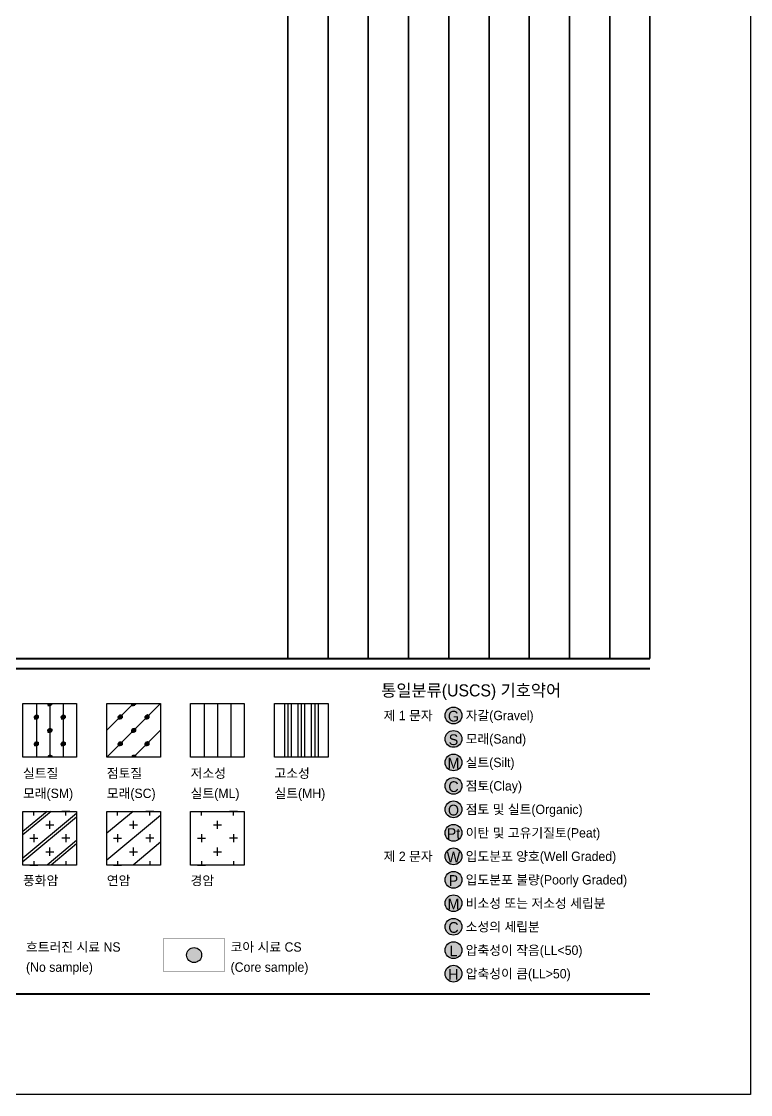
# Model space of a CAD drawing. Header units: metres. Extents: x 0 to 210, y 0 to 319.
# Drawn here: x 101.3 to 210, y 0 to 160 of the extents above; entities that cross this region are included whole.
import ezdxf
from ezdxf.enums import TextEntityAlignment as Align

# ---------------------------------------------------------------- set-up
doc = ezdxf.new("R2010")
doc.units = ezdxf.units.M
for name, color, linetype in [('#D', 2, 'Continuous'), ('#F', 2, 'Continuous'), ('#RQD', 2, 'Continuous'), ('#S', 2, 'Continuous'), ('#TCR', 2, 'Continuous'), ('#영역', 2, 'Continuous'), ('#전체영역', 6, 'Continuous'), ('#절리형상', 2, 'Continuous'), ('#지층설명', 2, 'Continuous'), ('#최대', 2, 'Continuous'), ('#최소', 2, 'Continuous'), ('#평균', 2, 'Continuous')]:
    doc.layers.add(name, color=color, linetype=linetype)
doc.styles.get("Standard").update_dxf_attribs({"font": 'gulim.ttc', "bigfont": 'visiohg.shx'})
doc.styles.add('강조', font='', dxfattribs={"bigfont": 'visiohg.shx'})
doc.styles.get('강조').set_extended_font_data('견고딕')

# ---------------------------------------------------------------- blocks, each defined once
blk = doc.blocks.new('범례 외')
at = {"true_color": 0xd7d7d7}
h = blk.add_hatch(color=254, dxfattribs=at)
h.dxf.hatch_style = 1
edge = h.paths.add_edge_path()
edge.add_arc((716.66, 56.46), 1.25, 0, 360)
h = blk.add_hatch(color=254, dxfattribs=at)
h.dxf.hatch_style = 1
edge = h.paths.add_edge_path()
edge.add_arc((716.66, 52.96), 1.25, 0, 360)
h = blk.add_hatch(color=254, dxfattribs=at)
h.dxf.hatch_style = 1
edge = h.paths.add_edge_path()
edge.add_arc((716.66, 49.46), 1.25, 0, 360)
h = blk.add_hatch(color=254, dxfattribs=at)
h.dxf.hatch_style = 1
edge = h.paths.add_edge_path()
edge.add_arc((716.66, 45.96), 1.25, 0, 360)
h = blk.add_hatch(color=254, dxfattribs=at)
h.dxf.hatch_style = 1
edge = h.paths.add_edge_path()
edge.add_arc((716.66, 42.46), 1.25, 0, 360)
h = blk.add_hatch(color=254, dxfattribs=at)
h.dxf.hatch_style = 1
edge = h.paths.add_edge_path()
edge.add_arc((716.66, 38.96), 1.25, 0, 360)
h = blk.add_hatch(color=254, dxfattribs=at)
h.dxf.hatch_style = 1
edge = h.paths.add_edge_path()
edge.add_arc((716.66, 35.46), 1.25, 0, 360)
h = blk.add_hatch(color=254, dxfattribs=at)
h.dxf.hatch_style = 1
edge = h.paths.add_edge_path()
edge.add_arc((716.66, 31.96), 1.25, 0, 360)
h = blk.add_hatch(color=254, dxfattribs=at)
h.dxf.hatch_style = 1
edge = h.paths.add_edge_path()
edge.add_arc((716.66, 28.46), 1.25, 0, 360)
h = blk.add_hatch(color=254, dxfattribs=at)
h.dxf.hatch_style = 1
edge = h.paths.add_edge_path()
edge.add_arc((716.66, 24.96), 1.25, 0, 360)
h = blk.add_hatch(color=254, dxfattribs=at)
h.dxf.hatch_style = 1
edge = h.paths.add_edge_path()
edge.add_arc((716.66, 21.46), 1.25, 0, 360)
h = blk.add_hatch(color=256)
h.dxf.hatch_style = 1
h.paths.add_polyline_path([(676.85, 20.74, 1), (679.1, 20.74, 1)])
h = blk.add_hatch(color=254, dxfattribs=at)
h.dxf.hatch_style = 1
edge = h.paths.add_edge_path()
edge.add_arc((716.66, 17.96), 1.25, 0, 360)
for p, q in [((654.46, 58.26), (654.46, 50.26)), ((656.46, 58.26), (656.46, 50.26)), ((658.46, 58.26), (658.46, 50.26)), ((672.96, 58.26), (664.96, 50.26)), ((668.96, 58.26), (664.96, 54.26)), ((679.46, 58.26), (679.46, 50.26)), ((681.46, 58.26), (681.46, 50.26)), ((683.46, 58.26), (683.46, 50.26)), ((691.46, 58.26), (691.46, 50.26)), ((691.96, 58.26), (691.96, 50.26)), ((692.46, 58.26), (692.46, 50.26)), ((693.46, 58.26), (693.46, 50.26)), ((693.96, 58.26), (693.96, 50.26)), ((694.46, 58.26), (694.46, 50.26)), ((695.46, 58.26), (695.46, 50.26)), ((695.96, 58.26), (695.96, 50.26)), ((696.46, 58.26), (696.46, 50.26)), ((672.96, 54.26), (668.96, 50.26)), ((656.68, 42.15), (652.46, 38.64)), ((656.05, 42.15), (652.46, 39.16)), ((660.46, 41.82), (652.46, 35.16)), ((668.87, 42.15), (664.96, 38.9)), ((660.46, 41.3), (652.46, 34.64)), ((672.96, 41.56), (664.96, 34.9)), ((660.46, 37.82), (656.05, 34.15)), ((660.46, 37.3), (656.68, 34.15)), ((672.96, 37.56), (668.87, 34.15))]:
    blk.add_line(p, q)
at = {"linetype": 'Continuous'}
for p, q in [((656.07, 58.25), (656.84, 58.25)), ((656.09, 58.2), (656.84, 58.2)), ((656.11, 58.14), (656.78, 58.14)), ((656.13, 58.08), (656.71, 58.08)), ((656.15, 58.02), (656.65, 58.02)), ((656.16, 57.97), (656.46, 57.97)), ((668.57, 58.25), (669.34, 58.25)), ((668.59, 58.2), (669.34, 58.2)), ((668.61, 58.14), (669.28, 58.14)), ((668.63, 58.08), (669.21, 58.08)), ((668.65, 58.02), (669.15, 58.02)), ((668.66, 57.97), (668.96, 57.97)), ((654.07, 56.25), (654.84, 56.25)), ((654.09, 56.2), (654.84, 56.2)), ((654.11, 56.14), (654.78, 56.14)), ((654.13, 56.31), (654.84, 56.31)), ((654.13, 56.08), (654.71, 56.08)), ((654.15, 56.02), (654.65, 56.02)), ((654.18, 56.37), (654.84, 56.37)), ((654.21, 56.43), (654.82, 56.43)), ((654.25, 56.48), (654.72, 56.48)), ((654.36, 56.54), (654.62, 56.54)), ((654.53, 56.6), (654.56, 56.6)), ((658.07, 56.25), (658.84, 56.25)), ((658.09, 56.2), (658.84, 56.2)), ((658.11, 56.14), (658.78, 56.14)), ((658.13, 56.31), (658.84, 56.31)), ((658.13, 56.08), (658.71, 56.08)), ((658.15, 56.02), (658.65, 56.02)), ((658.18, 56.37), (658.84, 56.37)), ((658.21, 56.43), (658.82, 56.43)), ((658.25, 56.48), (658.72, 56.48)), ((658.36, 56.54), (658.62, 56.54)), ((658.53, 56.6), (658.56, 56.6)), ((666.57, 56.25), (667.34, 56.25)), ((666.59, 56.2), (667.34, 56.2)), ((666.61, 56.14), (667.28, 56.14)), ((666.63, 56.31), (667.34, 56.31)), ((666.63, 56.08), (667.21, 56.08)), ((666.65, 56.02), (667.15, 56.02)), ((666.68, 56.37), (667.34, 56.37)), ((666.71, 56.43), (667.32, 56.43)), ((666.75, 56.48), (667.22, 56.48)), ((666.86, 56.54), (667.12, 56.54)), ((667.03, 56.6), (667.06, 56.6)), ((670.57, 56.25), (671.34, 56.25)), ((670.59, 56.2), (671.34, 56.2)), ((670.61, 56.14), (671.28, 56.14)), ((670.63, 56.31), (671.34, 56.31)), ((670.63, 56.08), (671.21, 56.08)), ((670.65, 56.02), (671.15, 56.02)), ((670.68, 56.37), (671.34, 56.37)), ((670.71, 56.43), (671.32, 56.43)), ((670.75, 56.48), (671.22, 56.48)), ((670.86, 56.54), (671.12, 56.54)), ((671.03, 56.6), (671.06, 56.6)), ((654.16, 55.97), (654.46, 55.97)), ((656.21, 54.43), (656.82, 54.43)), ((656.25, 54.48), (656.72, 54.48)), ((656.36, 54.54), (656.62, 54.54)), ((656.53, 54.6), (656.56, 54.6)), ((658.16, 55.97), (658.46, 55.97)), ((666.66, 55.97), (666.96, 55.97)), ((668.71, 54.43), (669.32, 54.43)), ((668.75, 54.48), (669.22, 54.48)), ((668.86, 54.54), (669.12, 54.54)), ((669.03, 54.6), (669.06, 54.6)), ((670.66, 55.97), (670.96, 55.97)), ((656.07, 54.25), (656.84, 54.25)), ((656.09, 54.2), (656.84, 54.2)), ((656.11, 54.14), (656.78, 54.14)), ((656.13, 54.31), (656.84, 54.31)), ((656.13, 54.08), (656.71, 54.08)), ((656.15, 54.02), (656.65, 54.02)), ((656.16, 53.97), (656.46, 53.97)), ((656.18, 54.37), (656.84, 54.37)), ((668.57, 54.25), (669.34, 54.25)), ((668.59, 54.2), (669.34, 54.2)), ((668.61, 54.14), (669.28, 54.14)), ((668.63, 54.31), (669.34, 54.31)), ((668.63, 54.08), (669.21, 54.08)), ((668.65, 54.02), (669.15, 54.02)), ((668.66, 53.97), (668.96, 53.97)), ((668.68, 54.37), (669.34, 54.37)), ((654.07, 52.25), (654.84, 52.25)), ((654.09, 52.2), (654.84, 52.2)), ((654.11, 52.14), (654.78, 52.14)), ((654.13, 52.31), (654.84, 52.31)), ((654.13, 52.08), (654.71, 52.08)), ((654.15, 52.02), (654.65, 52.02)), ((654.16, 51.97), (654.46, 51.97)), ((654.18, 52.37), (654.84, 52.37)), ((654.21, 52.43), (654.82, 52.43)), ((654.25, 52.48), (654.72, 52.48)), ((654.36, 52.54), (654.62, 52.54)), ((654.53, 52.6), (654.56, 52.6)), ((658.07, 52.25), (658.84, 52.25)), ((658.09, 52.2), (658.84, 52.2)), ((658.11, 52.14), (658.78, 52.14)), ((658.13, 52.31), (658.84, 52.31)), ((658.13, 52.08), (658.71, 52.08)), ((658.15, 52.02), (658.65, 52.02)), ((658.16, 51.97), (658.46, 51.97)), ((658.18, 52.37), (658.84, 52.37)), ((658.21, 52.43), (658.82, 52.43)), ((658.25, 52.48), (658.72, 52.48)), ((658.36, 52.54), (658.62, 52.54)), ((658.53, 52.6), (658.56, 52.6)), ((666.57, 52.25), (667.34, 52.25)), ((666.59, 52.2), (667.34, 52.2)), ((666.61, 52.14), (667.28, 52.14)), ((666.63, 52.31), (667.34, 52.31)), ((666.63, 52.08), (667.21, 52.08)), ((666.65, 52.02), (667.15, 52.02)), ((666.66, 51.97), (666.96, 51.97)), ((666.68, 52.37), (667.34, 52.37)), ((666.71, 52.43), (667.32, 52.43)), ((666.75, 52.48), (667.22, 52.48)), ((666.86, 52.54), (667.12, 52.54)), ((667.03, 52.6), (667.06, 52.6)), ((670.57, 52.25), (671.34, 52.25)), ((670.59, 52.2), (671.34, 52.2)), ((670.61, 52.14), (671.28, 52.14)), ((670.63, 52.31), (671.34, 52.31)), ((670.63, 52.08), (671.21, 52.08)), ((670.65, 52.02), (671.15, 52.02)), ((670.66, 51.97), (670.96, 51.97)), ((670.68, 52.37), (671.34, 52.37)), ((670.71, 52.43), (671.32, 52.43)), ((670.75, 52.48), (671.22, 52.48)), ((670.86, 52.54), (671.12, 52.54)), ((671.03, 52.6), (671.06, 52.6)), ((656.13, 50.31), (656.84, 50.31)), ((656.18, 50.37), (656.84, 50.37)), ((656.21, 50.43), (656.82, 50.43)), ((656.25, 50.48), (656.72, 50.48)), ((656.36, 50.54), (656.62, 50.54)), ((656.53, 50.6), (656.56, 50.6)), ((668.63, 50.31), (669.34, 50.31)), ((668.68, 50.37), (669.34, 50.37)), ((668.71, 50.43), (669.32, 50.43)), ((668.75, 50.48), (669.22, 50.48)), ((668.86, 50.54), (669.12, 50.54)), ((669.03, 50.6), (669.06, 50.6))]:
    blk.add_line(p, q, dxfattribs=at)
at = {"color": 0}
for p, q in [((653.46, 42.15), (654.66, 42.15)), ((654.06, 41.55), (654.06, 42.15)), ((659.46, 42.15), (658.26, 42.15)), ((658.86, 41.55), (658.86, 42.15)), ((665.96, 42.15), (667.16, 42.15)), ((666.56, 41.55), (666.56, 42.15)), ((671.96, 42.15), (670.76, 42.15)), ((671.36, 41.55), (671.36, 42.15)), ((678.46, 42.15), (679.66, 42.15)), ((679.06, 41.55), (679.06, 42.15)), ((684.46, 42.15), (683.26, 42.15)), ((683.86, 41.55), (683.86, 42.15)), ((655.86, 40.15), (657.06, 40.15)), ((656.46, 39.55), (656.46, 40.75)), ((668.36, 40.15), (669.56, 40.15)), ((668.96, 39.55), (668.96, 40.75)), ((680.86, 40.15), (682.06, 40.15)), ((681.46, 39.55), (681.46, 40.75)), ((654.06, 38.75), (654.06, 37.55)), ((658.86, 38.75), (658.86, 37.55)), ((666.56, 38.75), (666.56, 37.55)), ((671.36, 38.75), (671.36, 37.55)), ((679.06, 38.75), (679.06, 37.55)), ((683.86, 38.75), (683.86, 37.55)), ((653.46, 38.15), (654.66, 38.15)), ((659.46, 38.15), (658.26, 38.15)), ((665.96, 38.15), (667.16, 38.15)), ((671.96, 38.15), (670.76, 38.15)), ((678.46, 38.15), (679.66, 38.15)), ((684.46, 38.15), (683.26, 38.15)), ((655.86, 36.15), (657.06, 36.15)), ((656.46, 35.55), (656.46, 36.75)), ((668.36, 36.15), (669.56, 36.15)), ((668.96, 35.55), (668.96, 36.75)), ((680.86, 36.15), (682.06, 36.15)), ((681.46, 35.55), (681.46, 36.75)), ((653.46, 34.15), (654.66, 34.15)), ((654.06, 34.75), (654.06, 34.15)), ((659.46, 34.15), (658.26, 34.15)), ((658.86, 34.75), (658.86, 34.15)), ((665.96, 34.15), (667.16, 34.15)), ((666.56, 34.75), (666.56, 34.15)), ((671.96, 34.15), (670.76, 34.15)), ((671.36, 34.75), (671.36, 34.15)), ((678.46, 34.15), (679.66, 34.15)), ((679.06, 34.75), (679.06, 34.15)), ((684.46, 34.15), (683.26, 34.15)), ((683.86, 34.75), (683.86, 34.15))]:
    blk.add_line(p, q, dxfattribs=at)
for points in [[(660.46, 50.26), (652.46, 50.26), (652.46, 58.26), (660.46, 58.26)], [(672.96, 50.26), (664.96, 50.26), (664.96, 58.26), (672.96, 58.26)], [(685.46, 50.26), (677.46, 50.26), (677.46, 58.26), (685.46, 58.26)], [(697.96, 50.26), (689.96, 50.26), (689.96, 58.26), (697.96, 58.26)], [(660.46, 34.15), (652.46, 34.15), (652.46, 42.15), (660.46, 42.15)], [(672.96, 34.15), (664.96, 34.15), (664.96, 42.15), (672.96, 42.15)], [(685.46, 34.15), (677.46, 34.15), (677.46, 42.15), (685.46, 42.15)]]:
    blk.add_lwpolyline(points, close=True)
at = {"const_width": 0.0417}
blk.add_lwpolyline([(673.48, 23.24), (682.48, 23.24), (682.48, 18.24), (673.48, 18.24)], close=True, dxfattribs=at)
at = {"color": 254, "true_color": 0xd7d7d7}
for centre in [(716.66, 56.46), (716.66, 52.96), (716.66, 49.46), (716.66, 45.96), (716.66, 42.46), (716.66, 38.96), (716.66, 35.46), (716.66, 31.96), (716.66, 28.46), (716.66, 24.96), (716.66, 21.46), (716.66, 17.96)]:
    blk.add_circle(centre, 1.25, dxfattribs=at)
blk.add_circle((677.98, 20.74), 1.12)
at = {"color": 159, "lineweight": -3, "true_color": 0x353859}
for s, height, p in [('통일분류(USCS) 기호약어', 1.8, (719.3, 60.2)), ('제 1 문자', 1.4, (709.9, 56.46)), ('제 2 문자', 1.4, (709.9, 35.46))]:
    blk.add_text(s, height=height, dxfattribs=at).set_placement(p, align=Align.MIDDLE_CENTER)
at = {"lineweight": -3, "style": '강조'}
for s, p in [('G', (716.66, 56.35)), ('S', (716.66, 52.85)), ('M', (716.66, 49.35)), ('C', (716.66, 45.85)), ('O', (716.66, 42.35)), ('Pt', (716.66, 38.85)), ('W', (716.66, 35.35)), ('P', (716.66, 31.85)), ('M', (716.66, 28.35)), ('C', (716.66, 24.85)), ('L', (716.66, 21.35)), ('H', (716.66, 17.85))]:
    blk.add_text(s, height=1.6, dxfattribs=at).set_placement(p, align=Align.MIDDLE_CENTER)
at = {"lineweight": -3}
for s, p in [('자갈(Gravel)', (718.48, 55.76)), ('모래(Sand)', (718.48, 52.26)), ('실트(Silt)', (718.48, 48.76)), ('실트질', (652.46, 47.15)), ('점토질', (664.96, 47.15)), ('저소성', (677.46, 47.15)), ('고소성', (689.96, 47.15)), ('점토(Clay)', (718.48, 45.26)), ('모래(SM)', (652.46, 44.15)), ('모래(SC)', (664.96, 44.15)), ('실트(ML)', (677.46, 44.15)), ('실트(MH)', (689.96, 44.15)), ('점토 및 실트(Organic)', (718.48, 41.76)), ('이탄 및 고유기질토(Peat)', (718.48, 38.26)), ('입도분포 양호(Well Graded)', (718.48, 34.76)), ('풍화암', (652.46, 31.15)), ('연암', (664.96, 31.15)), ('경암', (677.46, 31.15)), ('입도분포 불량(Poorly Graded)', (718.48, 31.26)), ('비소성 또는 저소성 세립분', (718.48, 27.76)), ('소성의 세립분', (718.48, 24.26)), ('흐트러진 시료 NS', (652.91, 21.24)), ('코아 시료 CS', (683.42, 21.24)), ('압축성이 작음(LL<50)', (718.48, 20.76)), ('(No sample)', (652.91, 18.24)), ('(Core sample)', (683.42, 18.24)), ('압축성이 큼(LL>50)', (718.48, 17.26))]:
    blk.add_text(s, height=1.4, dxfattribs=at).set_placement(p)

msp = doc.modelspace()

# ---------------------------------------------------------------- linework, layer by layer
at = {"layer": '#D'}
msp.add_lwpolyline([(159, 215), (153, 215), (153, 65), (159, 65)], close=True, dxfattribs=at)
at = {"layer": '#F'}
msp.add_lwpolyline([(171, 215), (165, 215), (165, 65), (171, 65)], close=True, dxfattribs=at)
at = {"layer": '#RQD'}
msp.add_lwpolyline([(153, 215), (147, 215), (147, 65), (153, 65)], close=True, dxfattribs=at)
at = {"layer": '#S'}
msp.add_lwpolyline([(165, 215), (159, 215), (159, 65), (165, 65)], close=True, dxfattribs=at)
at = {"layer": '#TCR'}
msp.add_lwpolyline([(147, 215), (141, 215), (141, 65), (147, 65)], close=True, dxfattribs=at)
at = {"layer": '#영역'}
msp.add_lwpolyline([(0, 297), (210, 297), (210, 0), (0, 0)], close=True, dxfattribs=at)
at = {"layer": '#전체영역'}
msp.add_lwpolyline([(15, 215), (195, 215), (195, 65), (15, 65)], close=True, dxfattribs=at)
at = {"layer": '#절리형상'}
msp.add_lwpolyline([(177, 215), (171, 215), (171, 65), (177, 65)], close=True, dxfattribs=at)
at = {"layer": '#지층설명'}
msp.add_lwpolyline([(141, 215), (91, 215), (91, 65), (141, 65)], close=True, dxfattribs=at)
at = {"layer": '#최대'}
msp.add_lwpolyline([(183, 215), (177, 215), (177, 65), (183, 65)], close=True, dxfattribs=at)
at = {"layer": '#최소'}
msp.add_lwpolyline([(189, 215), (183, 215), (183, 65), (189, 65)], close=True, dxfattribs=at)
at = {"layer": '#평균'}
msp.add_lwpolyline([(195, 215), (189, 215), (189, 65), (195, 65)], close=True, dxfattribs=at)
at = {"lineweight": -3}
for p, q in [((141, 230.5), (141, 65)), ((171, 230.5), (171, 65)), ((177, 230.5), (177, 65)), ((147, 222.75), (147, 65)), ((153, 222.75), (153, 65)), ((159, 222.75), (159, 65)), ((165, 222.75), (165, 65)), ((183, 222.75), (183, 65)), ((189, 222.75), (189, 65))]:
    msp.add_line(p, q, dxfattribs=at)
msp.add_line((195, 65), (195, 230.5))
at = {"lineweight": -3, "flags": 128}
msp.add_lwpolyline([(0, 297), (210, 297), (210, 0), (0, 0)], close=True, dxfattribs=at)
msp.add_lwpolyline([(0, 297), (210, 297), (210, 0), (0, 0)], close=True, dxfattribs=at)
at = {"const_width": 0.3}
for points in [[(15, 65), (195, 65)], [(15, 63.5), (195, 63.5)], [(15, 15), (195, 15)]]:
    msp.add_lwpolyline(points, dxfattribs=at)

# ---------------------------------------------------------------- block references
msp.add_blockref('범례 외', (-550.96, 0.06))

doc.saveas('drawing.dxf')
